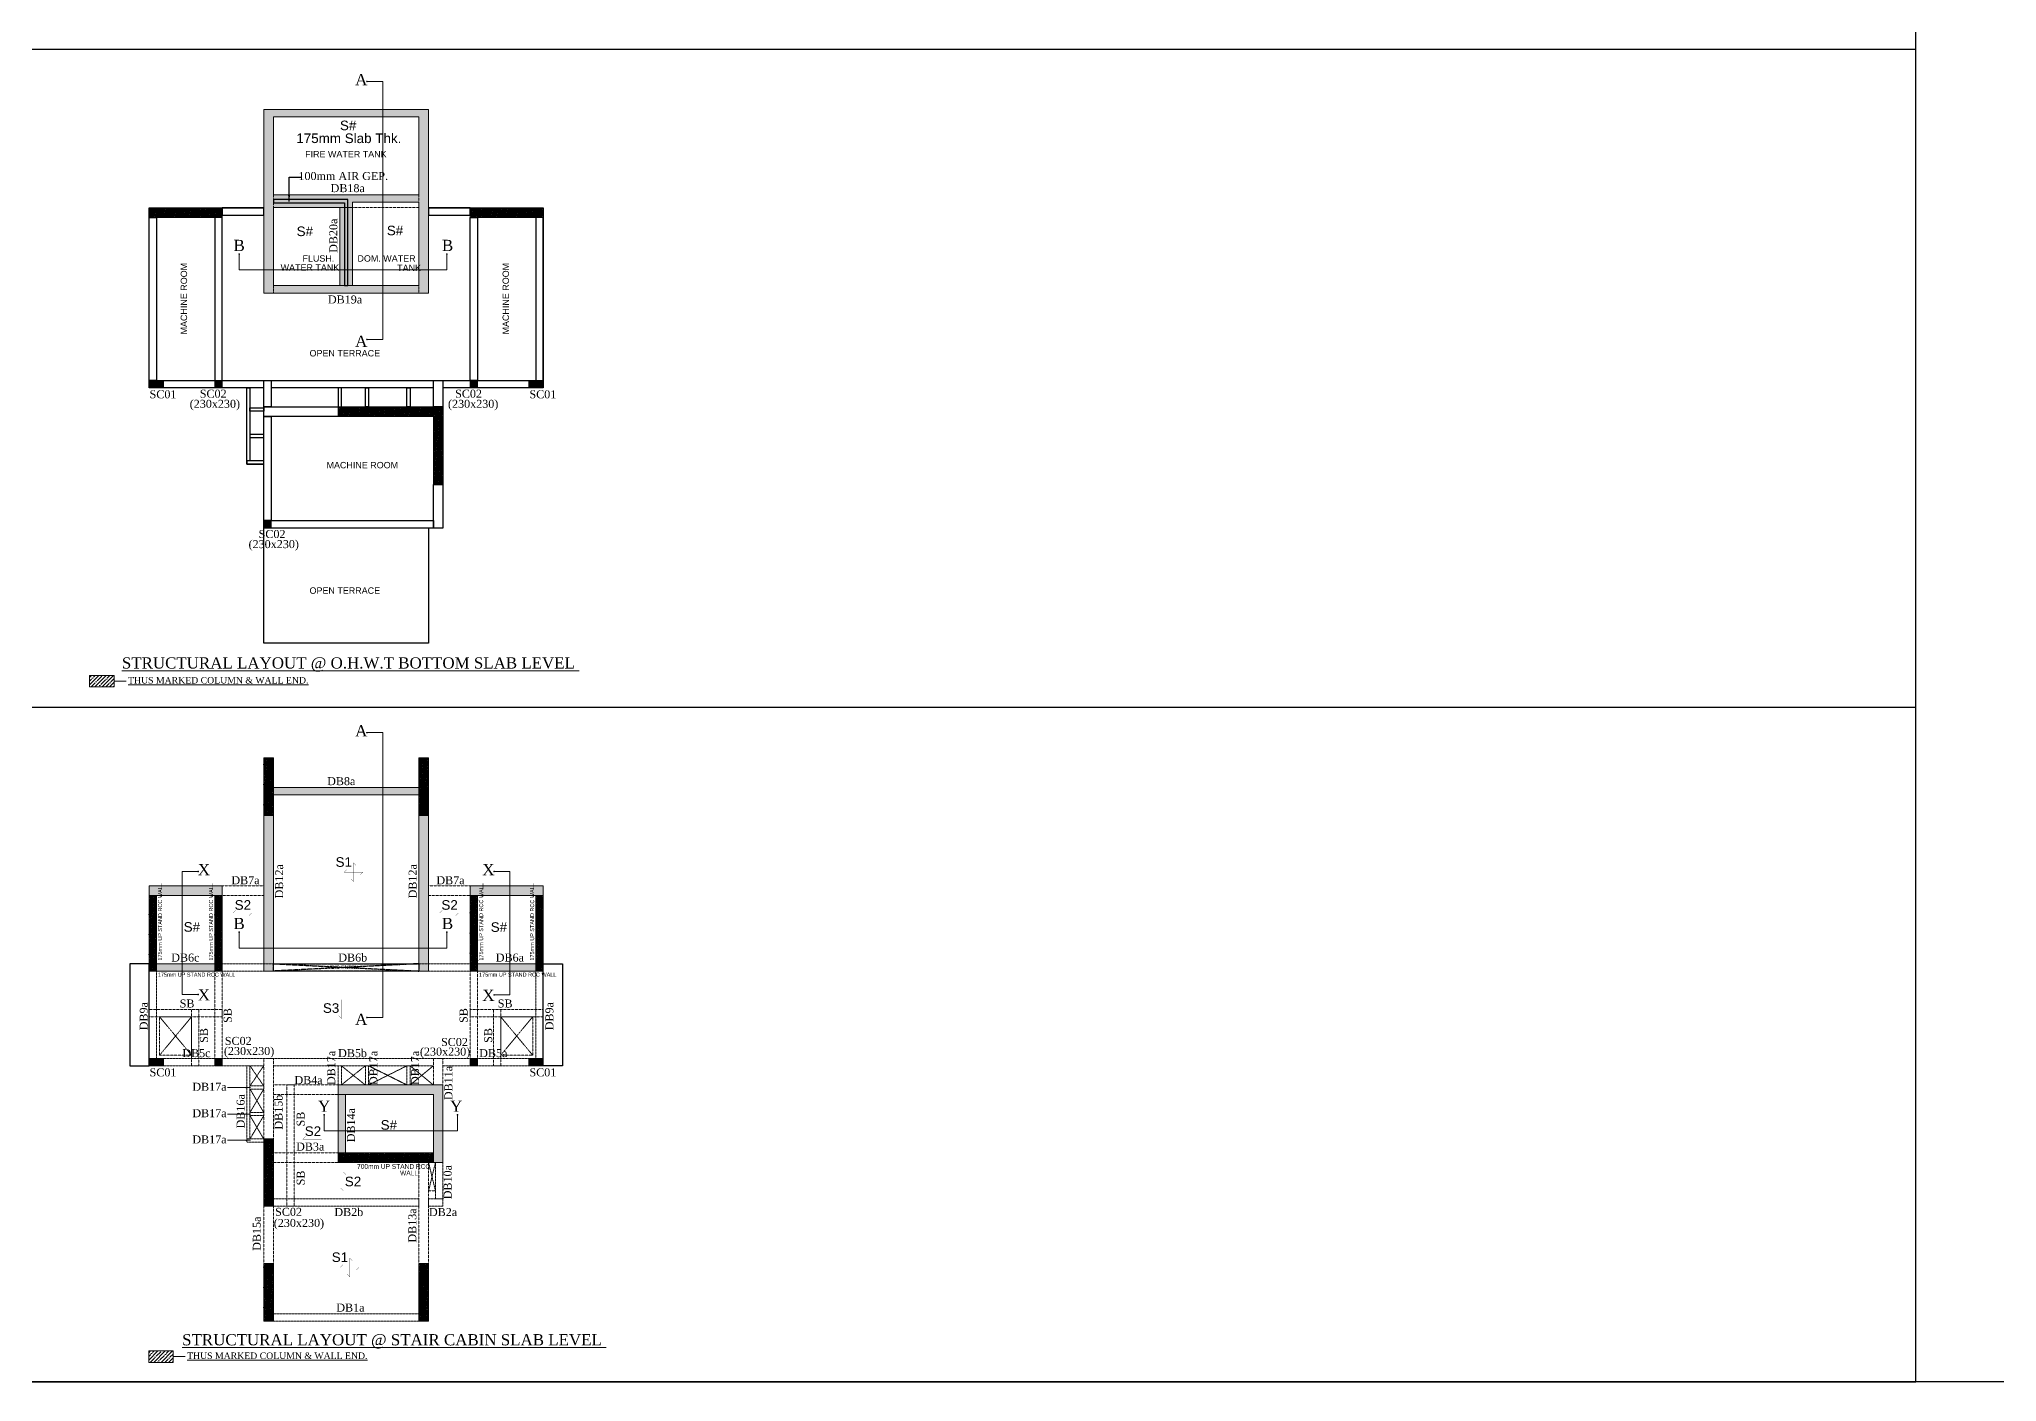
# Model space of a CAD drawing. Header units: millimetres. Extents: x 9787089 to 10042845, y -7706546 to -7623003.
# Drawn here: x 9848265 to 9909441, y -7706546 to -7664582 of the extents above; entities that cross this region are included whole.
import ezdxf
from ezdxf.enums import TextEntityAlignment as Align

# ---------------------------------------------------------------- set-up
doc = ezdxf.new("R2010")
doc.units = ezdxf.units.MM
doc.header["$LTSCALE"] = 10
doc.linetypes.add('( Hidden )', pattern=[0.375, 0.25, -0.125])
doc.linetypes.add('HIDDEN', pattern=[0.375, 0.25, -0.125])
for name, color, linetype, lineweight in [('PROJECTION', 8, 'Continuous', 15), ('S-B-100X600', 2, 'HIDDEN', 0), ('S-B-230X450', 132, 'HIDDEN', 0), ('S-B-230X600', 1, 'HIDDEN', 0), ('S-B-300X600', 30, 'HIDDEN', 0), ('S-B-400X450', 221, 'HIDDEN', 0), ('S-B-SB', 3, 'HIDDEN', 0), ('S-COLUMN_H', 250, 'Continuous', 0), ('S-CUT OUT LINE', 9, 'Continuous', 0), ('S-SECTION MARK', 7, 'Continuous', 0), ('S-STEEL SLAB', 6, 'Continuous', 0), ('S-TEXT', 7, 'Continuous', 0), ('S-TEXT B', 7, 'Continuous', 0), ('S-TEXT TITLE', 1, 'Continuous', 0), ('SLAB NO', 30, 'Continuous', 0)]:
    doc.layers.add(name, color=color, linetype=linetype, lineweight=lineweight)
doc.layers.add('S-COLUMN & WALL', color=7, linetype='Continuous', lineweight=18, true_color=0xfa321e)
doc.styles.add('135', font='arial.ttf', dxfattribs={"width": 0.8, "height": 135})
doc.styles.add('arial narrow', font='ARIALN.TTF')
doc.styles.add('dim', font='arial.ttf')
doc.styles.get("Standard").update_dxf_attribs({"font": 'arial.ttf'})
doc.styles.add('TEXT', font='times.ttf')
doc.dimstyles.new('75', dxfattribs={"dimtxt": 135, "dimasz": 90, "dimexe": 0.1, "dimexo": 0.03, "dimgap": 0.09, "dimtad": 1, "dimdec": 0, "dimzin": 0, "dimdsep": 46, "dimtxsty": '135', "dimblk": 'ARCHTICK', "dimcen": 0.09, "dimclrd": 256, "dimclre": 256, "dimclrt": 256, "dimadec": 0, "dimazin": 0, "dimtfac": 1, "dimtdec": 0, "dimtofl": 0, "dimtmove": 1, "dimatfit": 3, "dimldrblk": 'DOTSMALL', "dimfxl": 1, "dimtolj": 1, "dimtzin": 0, "dimlwd": -1, "dimlwe": -1, "dimarcsym": 0})
doc.dimstyles.new('SETU', dxfattribs={"dimtxt": 200, "dimasz": 200, "dimexe": 100, "dimexo": 100, "dimgap": 35, "dimtad": 1, "dimdec": 0, "dimzin": 0, "dimdsep": 46, "dimtxsty": 'Standard', "dimblk": 'OBLIQUE', "dimcen": 0.09, "dimdle": 100, "dimclrd": 256, "dimclre": 256, "dimclrt": 256, "dimadec": 1, "dimazin": 0, "dimtfac": 1, "dimtdec": 0, "dimtix": 1, "dimtofl": 0, "dimtmove": 2, "dimatfit": 0, "dimfxl": 1, "dimtolj": 1, "dimtzin": 0, "dimlwd": -1, "dimlwe": -1, "dimarcsym": 0})
pattern_1 = [(45, (0, 11662.937), (16.83798023, 61.73926083), [79.375, -15.875, 0, -15.875])]
pattern_2 = [(45, (10035, 11662.937), (16.83798023, 61.73926083), [79.375, -15.875, 0, -15.875])]
pattern_3 = [(45, (0, 6754.18), (16.83798023, 61.73926083), [79.375, -15.875, 0, -15.875])]

# ---------------------------------------------------------------- blocks, each defined once
blk = doc.blocks.new('_Oblique')
at = {"color": 0, "linetype": 'ByBlock', "lineweight": -2}
blk.add_line((-0.5, -0.5), (0.5, 0.5), dxfattribs=at)
blk = doc.blocks.new('_ArchTick')
at = {"color": 0, "linetype": 'ByBlock', "const_width": 0.15}
blk.add_lwpolyline([(-0.5, -0.5), (0.5, 0.5)], dxfattribs=at)
blk = doc.blocks.new('SLAB')
at = {"layer": 'S-STEEL SLAB', "const_width": 5}
blk.add_lwpolyline([(60, -117), (0, -177), (0, 255), (-60, 195)], dxfattribs=at)

msp = doc.modelspace()

# ---------------------------------------------------------------- hatches: boundary and pattern name
at = {"ltscale": 0.1, "true_color": 0x00ffff}
h = msp.add_hatch(dxfattribs=at)
h.set_pattern_fill('ANGLE', color=4, scale=5, angle=45)
h.set_pattern_definition([(45, (22996.904, -5953.713), (-24.69570433, 24.69570433), [25.4, -9.525]), (135, (22996.904, -5953.713), (-24.69570433, -24.69570433), [25.4, -9.525])])
h.paths.add_polyline_path([(9855583.2, -7669595.6), (9855583.2, -7669695.6), (9857808.2, -7669695.6), (9857808.2, -7672285.6), (9857908.2, -7672285.6), (9857908.2, -7669595.6)])
at = {"layer": 'PROJECTION', "ltscale": 25}
h = msp.add_hatch(dxfattribs=at)
h.set_pattern_fill('ANSI35', color=8, scale=650)
h.set_pattern_definition([(45, (9795153.23, -7607306), (-114.90485, 114.90485), []), (45, (9795268.13, -7607306), (-114.90485, 114.90485), [203.125, -40.625, 0, -40.625])])
h.paths.add_polyline_path([(9849842.2, -7684469.4), (9850607.2, -7684469.4), (9850607.2, -7684828.5), (9849842.2, -7684828.5)])
h = msp.add_hatch(dxfattribs=at)
h.set_pattern_fill('ANSI35', color=8, scale=650)
h.set_pattern_definition([(45, (9796998.41, -7628415.74), (-114.90485, 114.90485), []), (45, (9797113.31, -7628415.74), (-114.90485, 114.90485), [203.125, -40.625, 0, -40.625])])
h.paths.add_polyline_path([(9851687.4, -7705579.1), (9852452.3, -7705579.1), (9852452.3, -7705938.3), (9851687.4, -7705938.3)])
at = {"layer": 'S-COLUMN & WALL', "lineweight": 0, "true_color": 0x4dffa6}
h = msp.add_hatch(dxfattribs=at)
h.set_pattern_fill('AR-CONC', color=101, scale=0.5)
h.set_pattern_definition([(50, (11818.47, -575.006), (91.0923345, -7.96954277), [9.525, -104.775]), (355, (11818.47, -575.01), (-17.6217107, 95.5284226), [7.62, -83.8202921]), (100.4514447, (11826.06, -575.67), (73.47062355, 87.55887596), [8.0950044, -89.0451223]), (46.1842, (11818.47, -549.61), (135.5395204, -21.021164), [14.2875, -157.1625]), (96.6355576, (11829.76, -551.36), (118.702067, 123.7130623), [12.1425116, -133.5678041]), (351.1841512, (11818.47, -549.6), (118.702067, 123.7130623), [11.4299835, -125.729866]), (21, (11831.17, -555.956), (75.80719563, -51.1325991), [9.525, -104.775]), (326, (11831.17, -555.96), (30.9010142, 92.09398306), [7.62, -83.82]), (71.451445, (11837.484, -560.22), (106.70820964, 40.96138444), [8.0950044, -89.0449688]), (37.5, (11818.467, -575.006), (1.544301625, 42.27751944), [0, -82.804, 0, -85.09, 0, -84.1375]), (7.5, (11818.467, -575.006), (33.40983126, 50.09028741), [0, -48.514, 0, -80.899, 0, -32.0675]), (327.5, (11790.146, -575.006), (67.79529758, -2.864372), [0, -31.75, 0, -99.06, 0, -131.445]), (317.5, (11777.446, -575.006), (74.0645907, 12.71324552), [0, -41.275, 0, -65.786, 0, -93.345])])
h.paths.add_polyline_path([(9860433.2, -7672515.6), (9855283.2, -7672515.6), (9855283.2, -7666782.3), (9860433.2, -7666782.3)])
h.paths.add_polyline_path([(9855583.2, -7669445.6), (9860133.2, -7669445.6), (9860133.2, -7667012.3), (9855583.2, -7667012.3)], flags=16)
h.paths.add_polyline_path([(9855583.2, -7669695.6), (9857808.2, -7669695.6), (9857808.2, -7672285.6), (9857908.2, -7672285.6), (9857908.2, -7669595.6), (9855583.2, -7669595.6)], flags=16)
h.paths.add_polyline_path([(9857658.2, -7672285.6), (9855583.2, -7672285.6), (9855583.2, -7669845.6), (9857658.2, -7669845.6)], flags=16)
h.paths.add_polyline_path([(9858058.2, -7669675.6), (9860133.2, -7669675.6), (9860133.2, -7672285.6), (9858058.2, -7672285.6)], flags=16)
at = {"layer": 'S-COLUMN & WALL', "ltscale": 0.1}
h = msp.add_hatch(color=250, dxfattribs=at)
h.dxf.hatch_style = 1
h.paths.add_polyline_path([(9852148.2, -7675245.5), (9851698.2, -7675245.5), (9851698.2, -7675475.5), (9852148.2, -7675475.5)])
h = msp.add_hatch(color=250, dxfattribs=at)
h.dxf.hatch_style = 1
h.paths.add_polyline_path([(9853983.2, -7675245.5), (9853753.2, -7675245.5), (9853753.2, -7675475.5), (9853983.2, -7675475.5)])
h = msp.add_hatch(color=250, dxfattribs=at)
h.dxf.hatch_style = 1
h.paths.add_polyline_path([(9861963.2, -7675245.5), (9861733.2, -7675245.5), (9861733.2, -7675475.5), (9861963.2, -7675475.5)])
h = msp.add_hatch(color=250, dxfattribs=at)
h.dxf.hatch_style = 1
h.paths.add_polyline_path([(9864018.2, -7675245.5), (9863568.2, -7675245.5), (9863568.2, -7675475.5), (9864018.2, -7675475.5)])
h = msp.add_hatch(color=250, dxfattribs=at)
h.dxf.hatch_style = 1
h.paths.add_polyline_path([(9855513.2, -7679630.6), (9855283.2, -7679630.6), (9855283.2, -7679860.6), (9855513.2, -7679860.6)])
at = {"layer": 'S-COLUMN & WALL', "lineweight": 0, "true_color": 0x4dffa6}
h = msp.add_hatch(dxfattribs=at)
h.set_pattern_fill('AR-CONC', color=101, scale=0.5)
h.set_pattern_definition([(50, (0, 11662.94), (91.0923345, -7.96954277), [9.525, -104.775]), (355, (0, 11662.94), (-17.6217107, 95.5284226), [7.62, -83.8202921]), (100.4514447, (7.59, 11662.27), (73.47062355, 87.55887596), [8.0950044, -89.0451223]), (46.1842, (0, 11688.34), (135.5395204, -21.021164), [14.2875, -157.1625]), (96.6355576, (11.3, 11686.59), (118.702067, 123.7130623), [12.1425116, -133.5678041]), (351.1841512, (0, 11688.34), (118.702067, 123.7130623), [11.4299835, -125.729866]), (21, (12.7, 11681.99), (75.80719563, -51.1325991), [9.525, -104.775]), (326, (12.7, 11681.99), (30.9010142, 92.09398306), [7.62, -83.82]), (71.451445, (19.02, 11677.73), (106.70820964, 40.96138444), [8.0950044, -89.0449688]), (37.5, (0, 11662.937), (1.544301625, 42.27751944), [0, -82.804, 0, -85.09, 0, -84.1375]), (7.5, (0, 11662.937), (33.40983126, 50.09028741), [0, -48.514, 0, -80.899, 0, -32.0675]), (327.5, (-28.32, 11662.937), (67.79529758, -2.864372), [0, -31.75, 0, -99.06, 0, -131.445]), (317.5, (-41.02, 11662.94), (74.0645907, 12.71324552), [0, -41.275, 0, -65.786, 0, -93.345])])
h.paths.add_polyline_path([(9860433.2, -7693707.5), (9860433.2, -7687974.2), (9855283.1, -7687974.2), (9855283.2, -7693707.5), (9855583.2, -7693707.5), (9855583.2, -7688204.2), (9860133.2, -7688204.2), (9860133.2, -7693707.5)])
at = {"layer": 'S-COLUMN & WALL', "lineweight": 0, "true_color": 0xff668c}
h = msp.add_hatch(dxfattribs=at)
h.set_pattern_fill('AR-CONC', color=11, scale=0.5)
h.set_pattern_definition([(50, (38693.9, 0), (91.0923345, -7.96954277), [9.525, -104.775]), (355, (38693.9, 0), (-17.6217107, 95.5284226), [7.62, -83.8202921]), (100.4514447, (38701.49, -0.66), (73.47062355, 87.55887596), [8.0950044, -89.0451223]), (46.1842, (38693.9, 25.4), (135.5395204, -21.021164), [14.2875, -157.1625]), (96.6355576, (38705.2, 23.65), (118.702067, 123.7130623), [12.1425116, -133.5678041]), (351.1841512, (38693.9, 25.4), (118.702067, 123.7130623), [11.4299835, -125.729866]), (21, (38706.6, 19.05), (75.80719563, -51.1325991), [9.525, -104.775]), (326, (38706.6, 19.05), (30.9010142, 92.09398306), [7.62, -83.82]), (71.451445, (38712.92, 14.79), (106.70820964, 40.96138444), [8.0950044, -89.0449688]), (37.5, (38693.902, 0), (1.544301625, 42.27751944), [0, -82.804, 0, -85.09, 0, -84.1375]), (7.5, (38693.902, 0), (33.40983126, 50.09028741), [0, -48.514, 0, -80.899, 0, -32.0675]), (327.5, (38665.58, 0), (67.79529758, -2.864372), [0, -31.75, 0, -99.06, 0, -131.445]), (317.5, (38652.88, 0), (74.0645907, 12.71324552), [0, -41.275, 0, -65.786, 0, -93.345])])
h.paths.add_polyline_path([(9851698.2, -7691347.5), (9851698.2, -7693707.5), (9853983.2, -7693707.5), (9853983.2, -7691347.5), (9853754, -7691347.5), (9853752.4, -7693477.5), (9851928, -7693477.5), (9851928, -7691347.5)])
h = msp.add_hatch(dxfattribs=at)
h.set_pattern_fill('AR-CONC', color=11, scale=0.5)
h.set_pattern_definition([(50, (48728.905, 0), (91.0923345, -7.96954277), [9.525, -104.775]), (355, (48728.905, 0), (-17.6217107, 95.5284226), [7.62, -83.8202921]), (100.4514447, (48736.5, -0.66), (73.47062355, 87.55887596), [8.0950044, -89.0451223]), (46.1842, (48728.9, 25.4), (135.5395204, -21.021164), [14.2875, -157.1625]), (96.6355576, (48740.2, 23.65), (118.702067, 123.7130623), [12.1425116, -133.5678041]), (351.1841512, (48728.9, 25.4), (118.702067, 123.7130623), [11.4299835, -125.729866]), (21, (48741.605, 19.05), (75.80719563, -51.1325991), [9.525, -104.775]), (326, (48741.605, 19.05), (30.9010142, 92.09398306), [7.62, -83.82]), (71.451445, (48747.92, 14.79), (106.70820964, 40.96138444), [8.0950044, -89.0449688]), (37.5, (48728.905, 0), (1.544301625, 42.27751944), [0, -82.804, 0, -85.09, 0, -84.1375]), (7.5, (48728.905, 0), (33.40983126, 50.09028741), [0, -48.514, 0, -80.899, 0, -32.0675]), (327.5, (48700.584, 0), (67.79529758, -2.864372), [0, -31.75, 0, -99.06, 0, -131.445]), (317.5, (48687.884, 0), (74.0645907, 12.71324552), [0, -41.275, 0, -65.786, 0, -93.345])])
h.paths.add_polyline_path([(9861733.2, -7691347.5), (9861733.2, -7693707.5), (9864018.2, -7693707.5), (9864018.2, -7691347.5), (9863789, -7691347.5), (9863787.4, -7693477.5), (9861963, -7693477.5), (9861963, -7691347.5)])
at = {"layer": 'S-COLUMN & WALL', "ltscale": 0.1}
h = msp.add_hatch(color=250, dxfattribs=at)
h.dxf.hatch_style = 1
h.paths.add_polyline_path([(9852148.2, -7696437.4), (9851698.2, -7696437.4), (9851698.2, -7696667.4), (9852148.2, -7696667.4)])
h = msp.add_hatch(color=250, dxfattribs=at)
h.dxf.hatch_style = 1
h.paths.add_polyline_path([(9853983.2, -7696437.4), (9853753.2, -7696437.4), (9853753.2, -7696667.4), (9853983.2, -7696667.4)])
h = msp.add_hatch(color=250, dxfattribs=at)
h.dxf.hatch_style = 1
h.paths.add_polyline_path([(9861963.2, -7696437.4), (9861733.2, -7696437.4), (9861733.2, -7696667.4), (9861963.2, -7696667.4)])
h = msp.add_hatch(color=250, dxfattribs=at)
h.dxf.hatch_style = 1
h.paths.add_polyline_path([(9864018.2, -7696437.4), (9863568.2, -7696437.4), (9863568.2, -7696667.4), (9864018.2, -7696667.4)])
at = {"layer": 'S-COLUMN & WALL', "lineweight": 0, "true_color": 0x8157ff}
h = msp.add_hatch(dxfattribs=at)
h.set_pattern_fill('AR-CONC', color=171, scale=0.5)
h.set_pattern_definition([(50, (27124.38, -21191.935), (91.0923345, -7.96954277), [9.525, -104.775]), (355, (27124.38, -21191.935), (-17.6217107, 95.5284226), [7.62, -83.8202921]), (100.4514447, (27131.97, -21192.6), (73.47062355, 87.55887596), [8.0950044, -89.0451223]), (46.1842, (27124.38, -21166.54), (135.5395204, -21.021164), [14.2875, -157.1625]), (96.6355576, (27135.68, -21168.29), (118.702067, 123.7130623), [12.1425116, -133.5678041]), (351.1841512, (27124.38, -21166.54), (118.702067, 123.7130623), [11.4299835, -125.729866]), (21, (27137.08, -21172.885), (75.80719563, -51.1325991), [9.525, -104.775]), (326, (27137.08, -21172.885), (30.9010142, 92.09398306), [7.62, -83.82]), (71.451445, (27143.4, -21177.15), (106.70820964, 40.96138444), [8.0950044, -89.0449688]), (37.5, (27124.38, -21191.935), (1.544301625, 42.27751944), [0, -82.804, 0, -85.09, 0, -84.1375]), (7.5, (27124.38, -21191.935), (33.40983126, 50.09028741), [0, -48.514, 0, -80.899, 0, -32.0675]), (327.5, (27096.06, -21191.935), (67.79529758, -2.864372), [0, -31.75, 0, -99.06, 0, -131.445]), (317.5, (27083.36, -21191.935), (74.0645907, 12.71324552), [0, -41.275, 0, -65.786, 0, -93.345])])
h.paths.add_polyline_path([(9860583.2, -7699692.5), (9857608.2, -7699692.5), (9857608.2, -7697567.5), (9857838.2, -7697567.5), (9857838.2, -7699462.5), (9860583.2, -7699462.5)])
at = {"layer": 'S-COLUMN & WALL', "ltscale": 0.1}
h = msp.add_hatch(color=250, dxfattribs=at)
h.dxf.hatch_style = 1
h.paths.add_polyline_path([(9855513.2, -7700822.5), (9855283.2, -7700822.5), (9855283.2, -7701052.5), (9855513.2, -7701052.5)])
at = {"layer": 'S-COLUMN_H', "lineweight": 0}
h = msp.add_hatch(dxfattribs=at)
h.set_pattern_fill('ANSI36', color=8, scale=10)
h.set_pattern_definition(pattern_3)
h.paths.add_polyline_path([(9853983.2, -7670155.6), (9851698.2, -7670155.6), (9851698.2, -7669855.6), (9853983.2, -7669855.6)])
h = msp.add_hatch(dxfattribs=at)
h.set_pattern_fill('ANSI36', color=8, scale=10)
h.set_pattern_definition(pattern_3)
h.paths.add_polyline_path([(9864018.2, -7670155.6), (9861733.2, -7670155.6), (9861733.2, -7669855.6), (9864018.2, -7669855.6)])
h = msp.add_hatch(dxfattribs=at)
h.set_pattern_fill('ANSI36', color=8, scale=10)
h.set_pattern_definition(pattern_3)
h.paths.add_polyline_path([(9860583.2, -7676375.6), (9857608.2, -7676375.6), (9857608.2, -7676075.6), (9860883.2, -7676075.6), (9860883.2, -7678500.6), (9860583.2, -7678500.6), (9860583.2, -7678200.6)])
h = msp.add_hatch(dxfattribs=at)
h.set_pattern_fill('ANSI36', color=8, scale=10)
h.set_pattern_definition(pattern_1)
h.paths.add_polyline_path([(9855583.2, -7688842.5), (9855283.2, -7688842.5), (9855283.2, -7687042.5), (9855583.2, -7687042.5)])
h = msp.add_hatch(dxfattribs=at)
h.set_pattern_fill('ANSI36', color=8, scale=10)
h.set_pattern_definition(pattern_1)
h.paths.add_polyline_path([(9860433.2, -7688842.5), (9860133.2, -7688842.5), (9860133.2, -7687042.5), (9860433.2, -7687042.5)])
h = msp.add_hatch(color=8, dxfattribs=at)
h.dxf.hatch_style = 1
h.paths.add_polyline_path([(9853983.2, -7691347.5), (9853983.2, -7691047.5), (9851698.2, -7691047.5), (9851698.2, -7691347.5)])
h = msp.add_hatch(dxfattribs=at)
h.set_pattern_fill('ANSI36', color=8, scale=10)
h.set_pattern_definition(pattern_2)
h.paths.add_polyline_path([(9851928.2, -7691347.5), (9851698.2, -7691347.5), (9851698.2, -7693707.5), (9851928.2, -7693707.5)])
h = msp.add_hatch(dxfattribs=at)
h.set_pattern_fill('ANSI36', color=8, scale=10)
h.set_pattern_definition(pattern_2)
h.paths.add_polyline_path([(9853753.2, -7693707.5), (9853983.2, -7693707.5), (9853983.2, -7691347.5), (9853753.2, -7691347.5)])
h = msp.add_hatch(color=8, dxfattribs=at)
h.dxf.hatch_style = 1
h.paths.add_polyline_path([(9864018.2, -7691347.5), (9864018.2, -7691047.5), (9861733.2, -7691047.5), (9861733.2, -7691347.5)])
h = msp.add_hatch(dxfattribs=at)
h.set_pattern_fill('ANSI36', color=8, scale=10)
h.set_pattern_definition(pattern_1)
h.paths.add_polyline_path([(9861963.2, -7691347.5), (9861733.2, -7691347.5), (9861733.2, -7693707.5), (9861963.2, -7693707.5)])
h = msp.add_hatch(dxfattribs=at)
h.set_pattern_fill('ANSI36', color=8, scale=10)
h.set_pattern_definition(pattern_1)
h.paths.add_polyline_path([(9863788.2, -7693707.5), (9864018.2, -7693707.5), (9864018.2, -7691347.5), (9863788.2, -7691347.5)])
h = msp.add_hatch(color=8, dxfattribs=at)
h.dxf.hatch_style = 1
h.paths.add_polyline_path([(9857608.2, -7697567.5), (9860583.2, -7697567.5), (9860583.2, -7699392.5), (9860583.2, -7699692.5), (9860883.2, -7699692.5), (9860883.2, -7697267.5), (9857608.2, -7697267.5)])
h = msp.add_hatch(dxfattribs=at)
h.set_pattern_fill('ANSI36', color=8, scale=10)
h.set_pattern_definition(pattern_1)
h.paths.add_polyline_path([(9855583.2, -7701052.5), (9855283.2, -7701052.5), (9855283.2, -7698952.5), (9855583.2, -7698952.5)])
h = msp.add_hatch(dxfattribs=at)
h.set_pattern_fill('ANSI36', color=8, scale=10)
h.set_pattern_definition(pattern_1)
h.paths.add_polyline_path([(9860583.2, -7699692.5), (9860583.2, -7699392.5), (9857608.2, -7699392.5), (9857608.2, -7699692.5)])
h = msp.add_hatch(dxfattribs=at)
h.set_pattern_fill('ANSI36', color=8, scale=10)
h.set_pattern_definition(pattern_1)
h.paths.add_polyline_path([(9855583.2, -7704647.5), (9855283.2, -7704647.5), (9855283.2, -7702847.5), (9855583.2, -7702847.5)])
h = msp.add_hatch(dxfattribs=at)
h.set_pattern_fill('ANSI36', color=8, scale=10)
h.set_pattern_definition(pattern_1)
h.paths.add_polyline_path([(9860433.2, -7704647.5), (9860133.2, -7704647.5), (9860133.2, -7702847.5), (9860433.2, -7702847.5)])

# ---------------------------------------------------------------- linework, layer by layer
at = {"color": 8}
for p, q in [((9787089.2, -7664895.1), (9906913.9, -7664895.1)), ((9787089.2, -7685457.3), (9906913.9, -7685457.3)), ((9787089.2, -7706545.8), (9906913.9, -7706545.8))]:
    msp.add_line(p, q, dxfattribs=at)
at = {"color": 212, "linetype": 'HIDDEN', "ltscale": 10, "true_color": 0xcc00cc}
for p, q in [((9860134.5, -7693477.4), (9855584.5, -7693707.4)), ((9855584.5, -7693477.4), (9860134.5, -7693707.4))]:
    msp.add_line(p, q, dxfattribs=at)
at = {"color": 8}
for points in [[(9787089.2, -7623003.1), (10042844.7, -7623003.1), (10042844.7, -7706545.8), (9787089.2, -7706545.8)], [(9906913.9, -7623003.1), (10042844.7, -7623003.1), (10042844.7, -7706545.8), (9906913.9, -7706545.8)], [(9851928.2, -7675245.5), (9851698.2, -7675245.5), (9851698.2, -7670155.6), (9851928.2, -7670155.6)], [(9853983.2, -7670155.6), (9853753.2, -7670155.6), (9853753.2, -7675245.5), (9853983.2, -7675245.5)], [(9855283.2, -7669855.5), (9853983.2, -7669855.5), (9853983.2, -7670085.6), (9855283.2, -7670085.6)], [(9861733.2, -7669855.6), (9860433.2, -7669855.6), (9860433.2, -7670085.6), (9861733.2, -7670085.6)], [(9861963.2, -7675245.5), (9861733.2, -7675245.5), (9861733.2, -7670155.6), (9861963.2, -7670155.6)], [(9864018.2, -7670155.6), (9863788.2, -7670155.6), (9863788.2, -7675245.5), (9864018.2, -7675245.5)], [(9853753.2, -7675475.5), (9851928.2, -7675475.5), (9851928.2, -7675245.5), (9853753.2, -7675245.5)], [(9854853.1, -7677760.6), (9854753.1, -7677760.6), (9854753.1, -7675475.5), (9854853.1, -7675475.5)], [(9855513.1, -7676075.6), (9855283.1, -7676075.6), (9855283.1, -7675245.5), (9855513.1, -7675245.5)], [(9857708.2, -7675475.5), (9857608.2, -7675475.5), (9857608.2, -7676075.5), (9857708.2, -7676075.5)], [(9858558.2, -7676075.6), (9858458.2, -7676075.6), (9858458.2, -7675475.5), (9858558.2, -7675475.5)], [(9859858.2, -7676075.6), (9859758.2, -7676075.6), (9859758.2, -7675475.5), (9859858.2, -7675475.5)], [(9860883.2, -7676075.6), (9860583.2, -7676075.6), (9860583.2, -7675245.5), (9860883.2, -7675245.5)], [(9863788.2, -7675475.5), (9861963.2, -7675475.5), (9861963.2, -7675245.5), (9863788.2, -7675245.5)], [(9855283.1, -7676205.5), (9854853.1, -7676205.5), (9854853.1, -7676105.5), (9855283.1, -7676105.5)], [(9857608.2, -7676375.6), (9855283.2, -7676375.6), (9855283.2, -7676075.6), (9857608.2, -7676075.6)], [(9855283.1, -7676933), (9854853.1, -7676933), (9854853.1, -7677033), (9855283.1, -7677033)], [(9855513.2, -7679630.6), (9855283.2, -7679630.6), (9855283.2, -7676375.6), (9855513.2, -7676375.6)], [(9855283.2, -7677760.5), (9854753.2, -7677760.5), (9854753.2, -7677860.5), (9855283.2, -7677860.5)], [(9860583.2, -7678500.6), (9860883.2, -7678500.6), (9860883.2, -7679860.6), (9860583.2, -7679860.6)], [(9860583.2, -7679860.6), (9855513.2, -7679860.6), (9855513.2, -7679630.6), (9860583.2, -7679630.6)], [(9851698.2, -7693477.5), (9851098.2, -7693477.5), (9851098.2, -7696667.4), (9851698.2, -7696667.4)], [(9864618.2, -7696667.5), (9864018.2, -7696667.5), (9864018.2, -7693477.5), (9864618.2, -7693477.5)]]:
    msp.add_lwpolyline(points, close=True, dxfattribs=at)
at = {"color": 4, "ltscale": 0.1, "true_color": 0x00ffff}
msp.add_lwpolyline([(9855583.2, -7669595.6), (9855583.2, -7669695.6), (9857808.2, -7669695.6), (9857808.2, -7672285.6), (9857908.2, -7672285.6), (9857908.2, -7669595.6)], close=True, dxfattribs=at)
at = {"color": 8}
for points in [[(9860433.2, -7669855.6), (9864018.2, -7669855.6), (9864018.2, -7675475.5), (9860883.2, -7675475.5), (9860883.2, -7679860.6), (9860433.2, -7679860.6), (9860433.2, -7683455.6), (9855283.2, -7683455.6), (9855283.2, -7677860.5), (9854753.2, -7677860.5), (9854753.2, -7675475.5), (9851698.2, -7675475.5), (9851698.2, -7669855.6), (9855283.2, -7669855.5)], [(9855283.1, -7675475.5), (9853983.2, -7675475.5), (9853983.2, -7675245.5), (9861733.2, -7675245.5), (9861733.2, -7675475.5), (9860883.2, -7675475.5)], [(9860583.2, -7675475.5), (9855513.1, -7675475.5)]]:
    msp.add_lwpolyline(points, dxfattribs=at)
at = {"color": 212, "linetype": 'HIDDEN', "ltscale": 10, "true_color": 0xcc00cc}
msp.add_lwpolyline([(9855584.5, -7693477.4), (9860134.5, -7693477.4), (9860134.5, -7693707.4), (9855584.5, -7693707.4)], close=True, dxfattribs=at)
at = {"layer": 'S-B-100X600'}
for points in [[(9854853.2, -7698952.5), (9854753.2, -7698952.5), (9854753.2, -7696667.4), (9854853.2, -7696667.4)], [(9857708.2, -7696667.4), (9857608.2, -7696667.4), (9857608.2, -7697267.4), (9857708.2, -7697267.4)], [(9858558.2, -7697267.5), (9858458.2, -7697267.5), (9858458.2, -7696667.4), (9858558.2, -7696667.4)], [(9859858.2, -7697267.5), (9859758.2, -7697267.5), (9859758.2, -7696667.4), (9859858.2, -7696667.4)], [(9855283.2, -7697397.4), (9854853.2, -7697397.4), (9854853.2, -7697297.4), (9855283.2, -7697297.4)], [(9855283.2, -7698124.9), (9854853.2, -7698124.9), (9854853.2, -7698224.9), (9855283.2, -7698224.9)], [(9855283.2, -7698952.5), (9854753.2, -7698952.5), (9854753.2, -7699052.4), (9855283.2, -7699052.4)]]:
    msp.add_lwpolyline(points, close=True, dxfattribs=at)
at = {"layer": 'S-B-230X450', "linetype": 'HIDDEN'}
msp.add_lwpolyline([(9860133.2, -7672515.6), (9855583.2, -7672515.6), (9855583.2, -7672285.6), (9860133.2, -7672285.6)], close=True, dxfattribs=at)
at = {"layer": 'S-B-230X600', "linetype": 'HIDDEN'}
for p, q in [((9860433.2, -7687974.2), (9855283.2, -7687974.3)), ((9860433.2, -7688204.2), (9855283.2, -7688204.3)), ((9861733.2, -7693477.4), (9853983.2, -7693477.5)), ((9861733.2, -7693707.4), (9853983.2, -7693707.5))]:
    msp.add_line(p, q, dxfattribs=at)
for points in [[(9851928.2, -7693477.5), (9851928.2, -7693707.5), (9853753.2, -7693707.5), (9853753.2, -7693477.5)], [(9861963.2, -7693477.5), (9861963.2, -7693707.5), (9863788.2, -7693707.5), (9863788.2, -7693477.5)], [(9851928.2, -7693707.5), (9851698.2, -7693707.5), (9851698.2, -7696667.4), (9851928.2, -7696667.4)], [(9864018.2, -7693707.4), (9863788.2, -7693707.4), (9863788.2, -7696667.4), (9864018.2, -7696667.4)], [(9857838.2, -7697567.5), (9857608.2, -7697567.5), (9857608.2, -7699392.5), (9857838.2, -7699392.5)], [(9860879.2, -7700822.5), (9860649.2, -7700822.5), (9860649.2, -7699692.5), (9860879.2, -7699692.5)], [(9860133.2, -7700822.5), (9855583.2, -7700822.5), (9855583.2, -7701052.5), (9860133.2, -7701052.5)], [(9860879.2, -7701052.5), (9860433.2, -7701052.5), (9860433.2, -7700822.5), (9860879.2, -7700822.5)], [(9860133.2, -7704647.5), (9855583.2, -7704647.5), (9855583.2, -7704417.4), (9860133.2, -7704417.4)]]:
    msp.add_lwpolyline(points, close=True, dxfattribs=at)
for points in [[(9860883.2, -7696667.4), (9863788.2, -7696667.4), (9863788.2, -7696437.4), (9851928.2, -7696437.4), (9851928.2, -7696667.4), (9855283.2, -7696667.4)], [(9855583.2, -7696667.4), (9860583.2, -7696667.4)]]:
    msp.add_lwpolyline(points, dxfattribs=at)
at = {"layer": 'S-B-300X600', "linetype": 'HIDDEN', "ltscale": 0.9}
for points in [[(9855583.2, -7693477.5), (9855583.2, -7688842.3), (9855283.2, -7688842.3), (9855283.2, -7693477.5)], [(9860433.2, -7693477.4), (9860433.2, -7688842.4), (9860133.2, -7688842.4), (9860133.2, -7693477.4)]]:
    msp.add_lwpolyline(points, dxfattribs=at)
for points in [[(9853983.2, -7691347.4), (9855283.2, -7691347.4), (9855283.2, -7691047.4), (9853983.2, -7691047.4)], [(9861733.2, -7691047.5), (9860433.2, -7691047.5), (9860433.2, -7691347.4), (9861733.2, -7691347.4)], [(9855583.2, -7698952.5), (9855283.2, -7698952.5), (9855283.2, -7696437.4), (9855583.2, -7696437.4)], [(9860883.2, -7697267.4), (9860583.2, -7697267.4), (9860583.2, -7696437.4), (9860883.2, -7696437.4)], [(9855583.2, -7697567.4), (9857608.2, -7697567.4), (9857608.2, -7697267.5), (9855583.2, -7697267.5)], [(9855583.2, -7699692.4), (9857608.2, -7699692.4), (9857608.2, -7699392.5), (9855583.2, -7699392.5)], [(9860133.2, -7699692.5), (9860433.2, -7699692.5), (9860433.2, -7702847.5), (9860133.2, -7702847.5)], [(9855583.2, -7702847.4), (9855283.2, -7702847.4), (9855283.2, -7701052.5), (9855583.2, -7701052.5)]]:
    msp.add_lwpolyline(points, close=True, dxfattribs=at)
at = {"layer": 'S-B-400X450', "linetype": 'HIDDEN', "ltscale": 0.9}
for points in [[(9860133.2, -7669445.6), (9855583.2, -7669445.6), (9855583.2, -7669845.6), (9860133.2, -7669845.6)], [(9858058.2, -7669845.6), (9857658.2, -7669845.6), (9857658.2, -7672285.6), (9858058.2, -7672285.6)]]:
    msp.add_lwpolyline(points, close=True, dxfattribs=at)
at = {"layer": 'S-B-SB', "linetype": 'HIDDEN', "ltscale": 0.9}
for points in [[(9853983.2, -7693707.4), (9853753.2, -7693707.4), (9853753.2, -7696437.4), (9853983.2, -7696437.4)], [(9861963.2, -7693707.4), (9861733.2, -7693707.4), (9861733.2, -7696437.4), (9861963.2, -7696437.4)], [(9853983.2, -7694907.4), (9853983.2, -7695137.4), (9851698.2, -7695137.4), (9851698.2, -7694907.4)], [(9853028.2, -7694907.4), (9853258.2, -7694907.4), (9853258.2, -7696667.5), (9853028.2, -7696667.5)], [(9861733.2, -7694907.4), (9861733.2, -7695137.4), (9864018.2, -7695137.4), (9864018.2, -7694907.4)], [(9862688.2, -7694907.4), (9862458.2, -7694907.4), (9862458.2, -7696667.5), (9862688.2, -7696667.5)], [(9856234.2, -7701052.5), (9856004.2, -7701052.5), (9856004.2, -7697267.5), (9856234.2, -7697267.5)]]:
    msp.add_lwpolyline(points, close=True, dxfattribs=at)
at = {"layer": 'S-COLUMN & WALL', "ltscale": 0.1}
for p, q in [((9852148.2, -7675245.5), (9851698.2, -7675475.5)), ((9852148.2, -7675475.5), (9851698.2, -7675245.5)), ((9864018.2, -7675245.5), (9863568.2, -7675475.5)), ((9864018.2, -7675475.5), (9863568.2, -7675245.5)), ((9860583.2, -7678200.6), (9860583.2, -7678500.6)), ((9852148.2, -7696437.4), (9851698.2, -7696667.4)), ((9852148.2, -7696667.4), (9851698.2, -7696437.4)), ((9864018.2, -7696437.4), (9863568.2, -7696667.4)), ((9864018.2, -7696667.4), (9863568.2, -7696437.4)), ((9860583.2, -7699392.5), (9860583.2, -7699692.5))]:
    msp.add_line(p, q, dxfattribs=at)
at = {"layer": 'S-COLUMN & WALL', "color": 230, "ltscale": 0.1, "true_color": 0xff2994}
for p, q in [((9853983.2, -7675245.5), (9853753.2, -7675475.5)), ((9853983.2, -7675475.5), (9853753.2, -7675245.5)), ((9861963.2, -7675245.5), (9861733.2, -7675475.5)), ((9861963.2, -7675475.5), (9861733.2, -7675245.5)), ((9855513.2, -7679630.6), (9855283.2, -7679860.6)), ((9855513.2, -7679860.6), (9855283.2, -7679630.6)), ((9853983.2, -7696437.4), (9853753.2, -7696667.4)), ((9853983.2, -7696667.4), (9853753.2, -7696437.4)), ((9861963.2, -7696437.4), (9861733.2, -7696667.4)), ((9861963.2, -7696667.4), (9861733.2, -7696437.4)), ((9855513.2, -7700822.5), (9855283.2, -7701052.5)), ((9855513.2, -7701052.5), (9855283.2, -7700822.5))]:
    msp.add_line(p, q, dxfattribs=at)
at = {"layer": 'S-COLUMN & WALL', "color": 101, "ltscale": 0.1, "true_color": 0x4dffa6}
for points in [[(9860433.2, -7672515.6), (9855283.2, -7672515.6), (9855283.2, -7666782.3), (9860433.2, -7666782.3)], [(9855583.2, -7669445.6), (9860133.2, -7669445.6), (9860133.2, -7667012.3), (9855583.2, -7667012.3)], [(9855583.2, -7669695.6), (9857808.2, -7669695.6), (9857808.2, -7672285.6), (9857908.2, -7672285.6), (9857908.2, -7669595.6), (9855583.2, -7669595.6)], [(9857658.2, -7672285.6), (9855583.2, -7672285.6), (9855583.2, -7669845.6), (9857658.2, -7669845.6)], [(9858058.2, -7669675.6), (9860133.2, -7669675.6), (9860133.2, -7672285.6), (9858058.2, -7672285.6)], [(9860433.2, -7693707.5), (9860433.2, -7687974.2), (9855283.1, -7687974.2), (9855283.2, -7693707.5), (9855583.2, -7693707.5), (9855583.2, -7688204.2), (9860133.2, -7688204.2), (9860133.2, -7693707.5)]]:
    msp.add_lwpolyline(points, close=True, dxfattribs=at)
at = {"layer": 'S-COLUMN & WALL', "ltscale": 0.1}
for points in [[(9853983.2, -7669855.6), (9851698.2, -7669855.6), (9851698.2, -7670155.6), (9853983.2, -7670155.6)], [(9864018.2, -7669855.6), (9861733.2, -7669855.6), (9861733.2, -7670155.6), (9864018.2, -7670155.6)], [(9852148.2, -7675245.5), (9851698.2, -7675245.5), (9851698.2, -7675475.5), (9852148.2, -7675475.5)], [(9864018.2, -7675245.5), (9863568.2, -7675245.5), (9863568.2, -7675475.5), (9864018.2, -7675475.5)], [(9860583.2, -7678500.6), (9860883.2, -7678500.6), (9860883.2, -7676075.6), (9857608.2, -7676075.6), (9857608.2, -7676375.6), (9860583.2, -7676375.6)], [(9855583.2, -7688842.5), (9855283.2, -7688842.5), (9855283.2, -7687042.5), (9855583.2, -7687042.5)], [(9860433.2, -7688842.5), (9860133.2, -7688842.5), (9860133.2, -7687042.5), (9860433.2, -7687042.5)], [(9853753.2, -7693707.5), (9853753.2, -7691347.5), (9851928.2, -7691347.5), (9851928.2, -7693707.5), (9851698.2, -7693707.5), (9851698.2, -7691047.5), (9853983.2, -7691047.5), (9853983.2, -7693707.5)], [(9853983.2, -7691047.5), (9851698.2, -7691047.5), (9851698.2, -7691347.5), (9853983.2, -7691347.5)], [(9863788.2, -7693707.5), (9863788.2, -7691347.5), (9861963.2, -7691347.5), (9861963.2, -7693707.5), (9861733.2, -7693707.5), (9861733.2, -7691047.5), (9864018.2, -7691047.5), (9864018.2, -7693707.5)], [(9864018.2, -7691047.5), (9861733.2, -7691047.5), (9861733.2, -7691347.5), (9864018.2, -7691347.5)], [(9852148.2, -7696437.4), (9851698.2, -7696437.4), (9851698.2, -7696667.4), (9852148.2, -7696667.4)], [(9864018.2, -7696437.4), (9863568.2, -7696437.4), (9863568.2, -7696667.4), (9864018.2, -7696667.4)], [(9860583.2, -7699392.5), (9857608.2, -7699392.5), (9857608.2, -7699692.5), (9860883.2, -7699692.5), (9860883.2, -7697267.5), (9857608.2, -7697267.5), (9857608.2, -7697567.5), (9860583.2, -7697567.5)], [(9855583.2, -7701052.5), (9855283.2, -7701052.5), (9855283.2, -7698952.5), (9855583.2, -7698952.5)], [(9855583.2, -7704647.5), (9855283.2, -7704647.5), (9855283.2, -7702847.5), (9855583.2, -7702847.5)], [(9860433.2, -7704647.5), (9860133.2, -7704647.5), (9860133.2, -7702847.5), (9860433.2, -7702847.5)]]:
    msp.add_lwpolyline(points, close=True, dxfattribs=at)
at = {"layer": 'S-COLUMN & WALL', "color": 230, "ltscale": 0.1, "true_color": 0xff2994}
for points in [[(9853983.2, -7675245.5), (9853753.2, -7675245.5), (9853753.2, -7675475.5), (9853983.2, -7675475.5)], [(9861963.2, -7675245.5), (9861733.2, -7675245.5), (9861733.2, -7675475.5), (9861963.2, -7675475.5)], [(9855513.2, -7679630.6), (9855283.2, -7679630.6), (9855283.2, -7679860.6), (9855513.2, -7679860.6)], [(9853983.2, -7696437.4), (9853753.2, -7696437.4), (9853753.2, -7696667.4), (9853983.2, -7696667.4)], [(9861963.2, -7696437.4), (9861733.2, -7696437.4), (9861733.2, -7696667.4), (9861963.2, -7696667.4)], [(9855513.2, -7700822.5), (9855283.2, -7700822.5), (9855283.2, -7701052.5), (9855513.2, -7701052.5)]]:
    msp.add_lwpolyline(points, close=True, dxfattribs=at)
at = {"layer": 'S-COLUMN & WALL', "color": 11, "lineweight": 0, "true_color": 0xff668c}
for points in [[(9851698.2, -7691347.5), (9851698.2, -7693707.5), (9853983.2, -7693707.5), (9853983.2, -7691347.5), (9853754, -7691347.5), (9853752.4, -7693477.5), (9851928, -7693477.5), (9851928, -7691347.5)], [(9861733.2, -7691347.5), (9861733.2, -7693707.5), (9864018.2, -7693707.5), (9864018.2, -7691347.5), (9863789, -7691347.5), (9863787.4, -7693477.5), (9861963, -7693477.5), (9861963, -7691347.5)]]:
    msp.add_lwpolyline(points, close=True, dxfattribs=at)
at = {"layer": 'S-COLUMN & WALL', "color": 171, "lineweight": 0, "true_color": 0x8157ff}
msp.add_lwpolyline([(9860583.2, -7699692.5), (9857608.2, -7699692.5), (9857608.2, -7697567.5), (9857838.2, -7697567.5), (9857838.2, -7699462.5), (9860583.2, -7699462.5)], close=True, dxfattribs=at)
at = {"layer": 'S-CUT OUT LINE', "linetype": '( Hidden )', "ltscale": 0.9}
for p, q in [((9852028.2, -7695137.4), (9853028.2, -7696337.4)), ((9852028.2, -7696337.4), (9853028.2, -7695137.4)), ((9862688.2, -7695137.4), (9863688.2, -7696337.4)), ((9862688.2, -7696337.4), (9863688.2, -7695137.4)), ((9855283.2, -7696667.4), (9854853.2, -7697297.4)), ((9855283.2, -7697297.4), (9854853.2, -7696667.4)), ((9858458.2, -7696667.4), (9857708.2, -7697267.4)), ((9858458.2, -7697267.5), (9857708.2, -7696667.4)), ((9859758.2, -7696667.4), (9858558.2, -7697267.5)), ((9859758.2, -7697267.5), (9858558.2, -7696667.4)), ((9860583.2, -7696667.4), (9859858.2, -7697267.5)), ((9860583.2, -7697267.5), (9859858.2, -7696667.4)), ((9855283.2, -7697397.4), (9854853.2, -7698124.9)), ((9855283.2, -7698124.9), (9854853.2, -7697397.4)), ((9855283.2, -7698224.9), (9854853.2, -7698952.4)), ((9855283.2, -7698952.4), (9854853.2, -7698224.9)), ((9860649.2, -7699692.5), (9860433.2, -7700577.5)), ((9860649.2, -7700577.5), (9860433.2, -7699692.5)), ((9860433.2, -7700577.5), (9860649.2, -7700577.5))]:
    msp.add_line(p, q, dxfattribs=at)
for points in [[(9852028.2, -7695137.4), (9853028.2, -7695137.4), (9853028.2, -7696337.4), (9852028.2, -7696337.4)], [(9863688.2, -7695137.4), (9862688.2, -7695137.4), (9862688.2, -7696337.4), (9863688.2, -7696337.4)]]:
    msp.add_lwpolyline(points, close=True, dxfattribs=at)
at = {"layer": 'S-TEXT TITLE', "color": 1}
for p, q in [((9850607.2, -7684649), (9850986.7, -7684649)), ((9852452.3, -7705758.7), (9852831.9, -7705758.7))]:
    msp.add_line(p, q, dxfattribs=at)
for points in [[(9849842.2, -7684469.4), (9850607.2, -7684469.4), (9850607.2, -7684828.5), (9849842.2, -7684828.5)], [(9851687.4, -7705579.1), (9852452.3, -7705579.1), (9852452.3, -7705938.3), (9851687.4, -7705938.3)]]:
    msp.add_lwpolyline(points, close=True, dxfattribs=at)

# ---------------------------------------------------------------- block references
at = {"layer": 'S-STEEL SLAB', "xscale": -1.351877398788929, "yscale": 1.351877398788929, "zscale": 1.351877398788929}
for p, rotation in [((9858090.1, -7690668.5), 359.9999999999999), ((9858037.4, -7690615.8), 270), ((9854559.3, -7691891.2), 270), ((9861019.2, -7691891.2), 270), ((9857710.5, -7694943.5), 359.9999999999999), ((9856749, -7698960.9), 270), ((9857770.6, -7700333.6), 359.9999999999999), ((9857917.7, -7702965.8), 270), ((9857970.4, -7703018.5), 359.9999999999999)]:
    msp.add_blockref('SLAB', p, dxfattribs=dict(at, rotation=rotation))

# ---------------------------------------------------------------- texts
at = {"color": 4, "ltscale": 0.1, "true_color": 0x00ffff, "style": 'TEXT'}
msp.add_text('100mm AIR GEP.', height=250, dxfattribs=at).set_placement((9857768.1, -7668983.9), align=Align.CENTER)
at = {"color": 8, "style": 'dim'}
for p in [(9856714.6, -7674498.2), (9856714.6, -7681916)]:
    msp.add_text('OPEN TERRACE ', height=200, dxfattribs=at).set_placement(p)
at = {"color": 212, "linetype": 'HIDDEN', "ltscale": 10, "true_color": 0xcc00cc, "insert": (9857756, -7693584.1), "char_height": 115, "width": 1869.907, "attachment_point": 5, "style": 'arial narrow'}
msp.add_mtext('\\A1;\\pxqc,t40.8;VOID ENTRY', dxfattribs=at)
at = {"layer": 'S-COLUMN & WALL', "ltscale": 0.1, "style": 'TEXT'}
for p in [(9852135.9, -7675806, 0), (9864006, -7675806, 0), (9852135.9, -7696998, 0), (9864005.9, -7696998, 0)]:
    msp.add_text('SC01', height=250, dxfattribs=at).set_placement(p, align=Align.CENTER)
at = {"layer": 'S-COLUMN & WALL', "color": 230, "ltscale": 0.1, "true_color": 0xff2994, "style": 'TEXT'}
for s, p in [('SC02', (9853703.8, -7675787.3)), ('SC02', (9861683.8, -7675787.3)), ('(230x230)', (9853756.3, -7676103.6)), ('(230x230)', (9861827.6, -7676103.6)), ('SC02', (9855543.1, -7680172.4)), ('(230x230)', (9855595.5, -7680488.7)), ('SC02', (9854486.9, -7696014.7)), ('SC02', (9861243.6, -7696047.9)), ('(230x230)', (9854825.5, -7696331)), ('(230x230)', (9860950.6, -7696349.5)), ('(230x230)', (9856383.6, -7701703.8)), ('SC02', (9856058.9, -7701356.8))]:
    msp.add_text(s, height=250, dxfattribs=at).set_placement(p, align=Align.CENTER)
at = {"layer": 'S-COLUMN & WALL', "color": 11, "true_color": 0xff668c, "style": 'arial narrow'}
for p in [(9852105.2, -7693379), (9853698, -7693379), (9862140.2, -7693379), (9863733, -7693379)]:
    msp.add_text('175mm UP STAND RCC WALL', height=125, rotation=90, dxfattribs=at).set_placement(p)
for p in [(9851976.1, -7693881.4), (9862011.1, -7693881.4)]:
    msp.add_text('175mm UP STAND RCC WALL', height=125, dxfattribs=at).set_placement(p)
at = {"layer": 'S-COLUMN & WALL', "color": 171, "lineweight": 0, "true_color": 0x8157ff, "style": 'arial narrow'}
for s, p in [('700mm UP STAND RCC', (9858200.3, -7699888.9)), ('WALL', (9859543.5, -7700094.1))]:
    msp.add_text(s, height=150, dxfattribs=at).set_placement(p)
at = {"layer": 'S-SECTION MARK', "color": 2, "style": 'TEXT'}
for s, p in [('A', (9858329.6, -7666021.2)), ('B', (9854515.5, -7671203.8)), ('B', (9861028.1, -7671203.8)), ('A', (9858329.6, -7674199.7)), ('A', (9858329.6, -7686373.6)), ('X', (9853414.5, -7690712.1)), ('X', (9862304.1, -7690712.1)), ('B', (9854514.4, -7692395.7)), ('B', (9861027, -7692395.7)), ('X', (9853414.5, -7694627.2)), ('X', (9862304.1, -7694639.8)), ('A', (9858329.6, -7695391.6)), ('Y', (9857169.4, -7698106.1)), ('Y', (9861296.1, -7698106.1))]:
    msp.add_text(s, height=350, dxfattribs=at).set_placement(p, align=Align.CENTER)
at = {"layer": 'S-TEXT', "color": 1, "style": 'dim'}
for s, p in [('FIRE WATER TANK', (9856576.7, -7668275)), ('FLUSH. ', (9856494.4, -7671535.1)), ('DOM. WATER', (9858212.1, -7671535.1)), (' WATER TANK ', (9855733.2, -7671817.8)), (' TANK ', (9859375.5, -7671832.3))]:
    msp.add_text(s, height=200, dxfattribs=at).set_placement(p)
at = {"layer": 'S-TEXT', "color": 8, "style": 'dim'}
for p in [(9852888.4, -7673888.2), (9862945.3, -7673888.2)]:
    msp.add_text(' MACHINE ROOM', height=200, rotation=90, dxfattribs=at).set_placement(p)
msp.add_text(' MACHINE ROOM', height=200, dxfattribs=at).set_placement((9857168.4, -7677994.1))
at = {"layer": 'S-TEXT B', "style": 'TEXT'}
for s, p in [('DB18a', (9857908.1, -7669363.6)), ('DB19a', (9857824, -7672842.6)), ('DB8a', (9857705.5, -7687897.1)), ('DB7a', (9854712.4, -7690994.4)), ('DB7a', (9861118.7, -7690994.4)), ('DB6c', (9852833.9, -7693410.5)), ('DB6b', (9858065.2, -7693410.5)), ('DB6a', (9862975, -7693410.5)), ('SB', (9852886.6, -7694845.7)), ('SB', (9862826.9, -7694845.7)), ('DB5c', (9853180.6, -7696397.4, 0)), ('DB5b', (9858058.3, -7696397.4, 0)), ('DB5a', (9862456, -7696397.4, 0)), ('DB4a', (9856683.9, -7697238.2, 0)), ('DB17a', (9853587.2, -7697448.1)), ('DB17a', (9853587.2, -7698274.5)), ('DB17a', (9853587.2, -7699094.9)), ('DB3a', (9856736.2, -7699318.7, 0)), ('DB2b', (9857941.3, -7701364.3, 0)), ('DB2a', (9860886.1, -7701364.3, 0)), ('DB1a', (9857992.1, -7704350, 0))]:
    msp.add_text(s, height=250, dxfattribs=at).set_placement(p, align=Align.CENTER)
for s, p in [('DB20a', (9857584.1, -7670725.9)), ('DB12a', (9855889.6, -7690901.1)), ('DB12a', (9860062, -7690901.1)), ('DB9a', (9851657.9, -7695117.8)), ('DB9a', (9864335.3, -7695117.8)), ('SB', (9854279.3, -7695097.6)), ('SB', (9861652, -7695097.6)), ('SB', (9853539.5, -7695720.4)), ('SB', (9862421.3, -7695720.4)), ('DB17a', (9857516.3, -7696734.6)), ('DB17a', (9858836.4, -7696734.6)), ('DB17a', (9860137.5, -7696734.6)), ('DB11a', (9861178.7, -7697206.6)), ('DB16a', (9854685.6, -7698089.9)), ('DB15b', (9855870, -7698116.5)), ('SB', (9856562.2, -7698333.2)), ('DB14a', (9858133.1, -7698524.4)), ('SB', (9856562.2, -7700174.3)), ('DB10a', (9861154.6, -7700304.5)), ('DB15a', (9855192.1, -7701915.3)), ('DB13a', (9860051.2, -7701659.6))]:
    msp.add_text(s, height=250, rotation=90, dxfattribs=at).set_placement(p, align=Align.CENTER)
at = {"layer": 'S-TEXT TITLE', "color": 1, "style": 'TEXT'}
for s, p in [('%%USTRUCTURAL LAYOUT @ O.H.W.T BOTTOM SLAB LEVEL ', (9857994.4, -7684252.7)), ('%%USTRUCTURAL LAYOUT @ STAIR CABIN SLAB LEVEL ', (9859356.5, -7705405.1))]:
    msp.add_text(s, height=350, dxfattribs=at).set_placement(p, align=Align.CENTER)
at = {"layer": 'S-TEXT TITLE', "color": 7, "style": 'TEXT'}
for p in [(9851042.8, -7684720.2), (9852888, -7705829.9)]:
    msp.add_text('%%UTHUS MARKED COLUMN & WALL END.', height=201.761, dxfattribs=at).set_placement(p)
at = {"layer": 'SLAB NO', "char_height": 300, "attachment_point": 1}
for s, insert, width in [('S#', (9857664.3, -7667127.7), 708.228), ('175mm Slab Thk.', (9856300.3, -7667529.4), 3881.184), ('S#', (9856310.8, -7670437.3), 708.228), ('S#', (9859129.4, -7670412), 708.228), ('S1', (9857528, -7690149.3), 708.228), ('S2', (9854375.3, -7691491), 708.228), ('S2', (9860835.2, -7691491), 708.228), ('S#', (9852781.5, -7692178), 708.228), ('S#', (9862377, -7692182.1), 708.228), ('S3', (9857131.5, -7694713.7), 708.228), ('S#', (9858937, -7698365.8), 708.228), ('S2', (9856565, -7698560.6), 708.228), ('S2', (9857816.4, -7700133, 0), 708.228), ('S1', (9857408.4, -7702499.2), 708.228)]:
    msp.add_mtext(s, dxfattribs=dict(at, insert=insert, width=width))

# ---------------------------------------------------------------- leaders
at = {"color": 4, "ltscale": 0.1, "true_color": 0x00ffff}
msp.add_leader([(9856075.7, -7669656.3), (9856075.7, -7668896.5), (9856445.4, -7668896.5)], dimstyle='SETU', override={"dimgap": 35, "dimtad": 0, "dimclrd": 4, "dimarcsym": 1}, dxfattribs=at)
at = {"layer": 'S-SECTION MARK', "color": 2}
for points in [[(9858507.5, -7665904), (9859003.4, -7665904), (9859003.4, -7673966.9)], [(9858507.5, -7673966.9), (9859003.4, -7673966.9), (9859003.4, -7665904)], [(9854517, -7671299.1), (9854517, -7671795), (9861006.8, -7671795)], [(9861006.8, -7671299.1), (9861006.8, -7671795), (9854517, -7671795)], [(9858507.5, -7686256.4), (9859003.4, -7686256.4), (9859003.4, -7695158.8)], [(9858507.5, -7695158.8), (9859003.4, -7695158.8), (9859003.4, -7686256.4)], [(9853234.9, -7690594.9), (9852739, -7690594.9), (9852739, -7694440.9)], [(9853234.9, -7694440.9), (9852739, -7694440.9), (9852739, -7690594.9)], [(9862481.5, -7690594.9), (9862977.4, -7690594.9), (9862977.4, -7694453.6)], [(9862481.5, -7694453.6), (9862977.4, -7694453.6), (9862977.4, -7690594.9)], [(9854515.9, -7692491), (9854515.9, -7692986.9), (9861005.7, -7692986.9)], [(9861005.7, -7692491), (9861005.7, -7692986.9), (9854515.9, -7692986.9)], [(9857170.9, -7698201.5), (9857170.9, -7698697.4), (9861338.2, -7698697.4)], [(9861338.2, -7698201.5), (9861338.2, -7698697.4), (9857170.9, -7698697.4)]]:
    msp.add_leader(points, dimstyle='75', override={"dimasz": 200, "dimclrd": 2}, dxfattribs=at)
at = {"layer": 'S-TEXT B'}
for points in [[(9854866.5, -7697350.4), (9854151.4, -7697350.4)], [(9854866.5, -7698176.8), (9854151.4, -7698176.8)], [(9854866.5, -7698997.2), (9854151.4, -7698997.2)]]:
    msp.add_leader(points, dimstyle='SETU', override={"dimasz": 150, "dimgap": 35, "dimtad": 0, "dimarcsym": 1}, dxfattribs=at)

doc.saveas('drawing.dxf')
